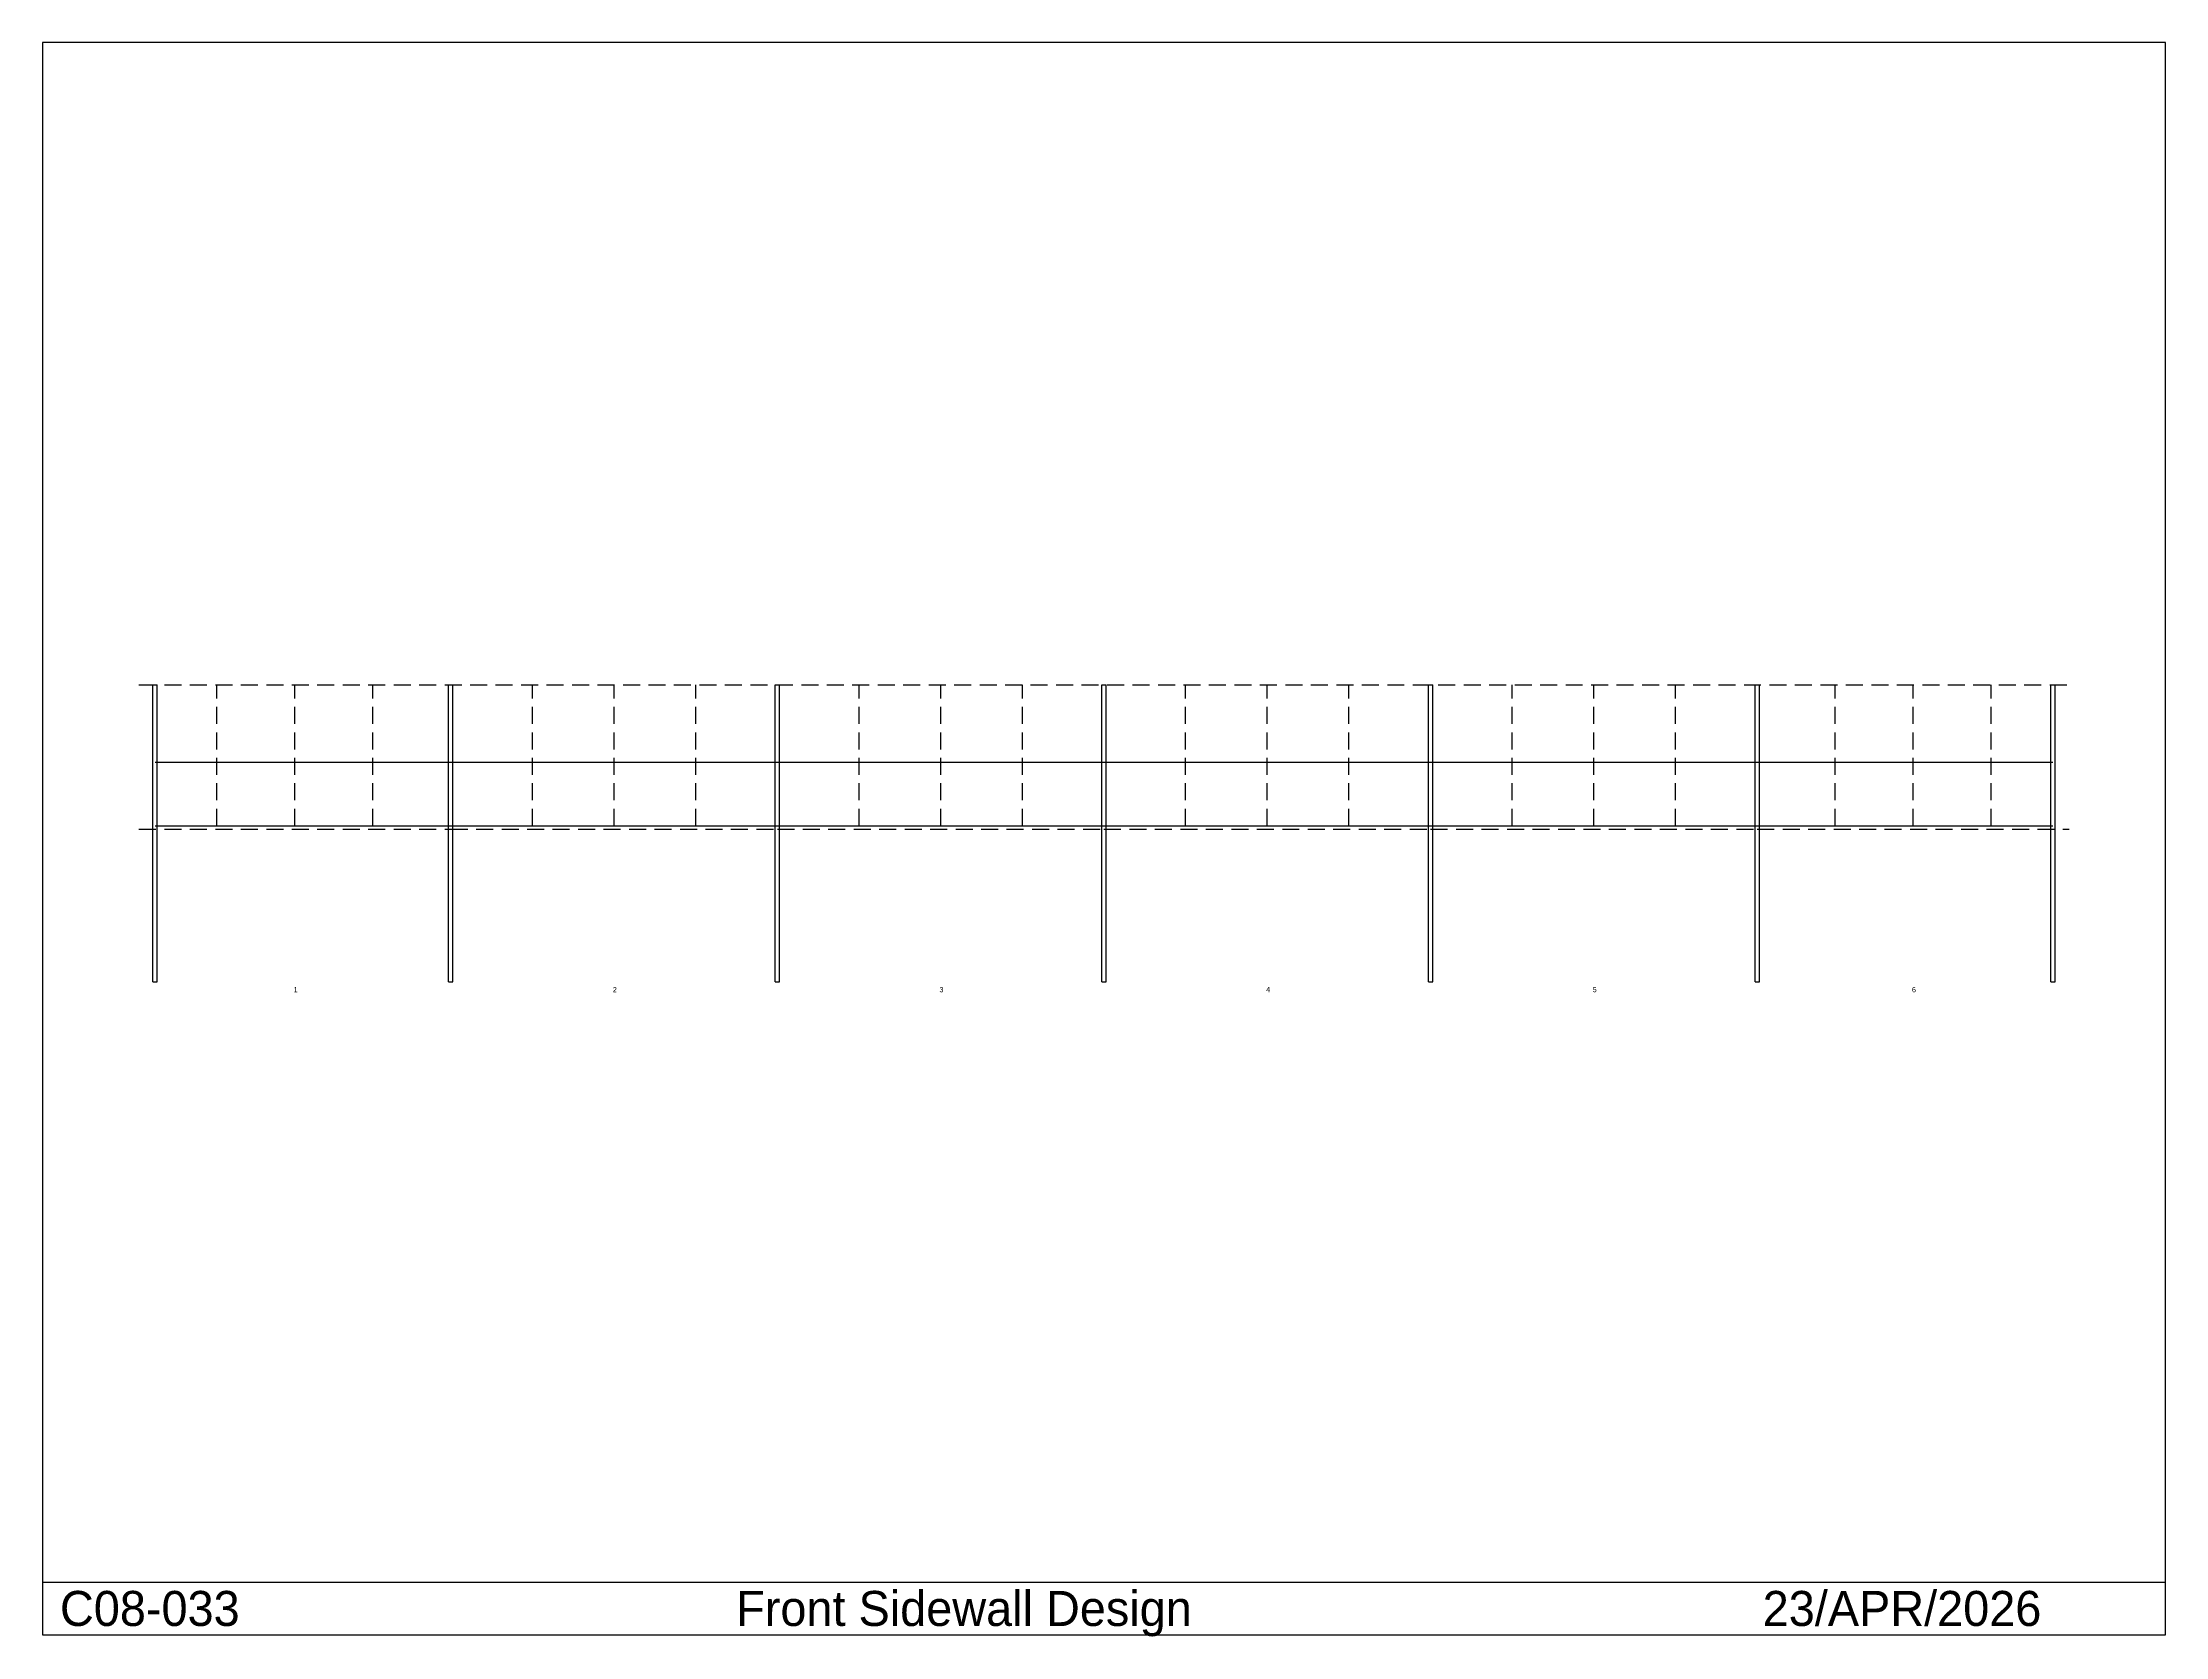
# Model space of a CAD drawing. Extents: x -2275 to 47775, y -15433 to 22147.
import ezdxf

# ---------------------------------------------------------------- set-up
doc = ezdxf.new("R2010")
doc.units = 0
doc.linetypes.add('CONTIN', pattern=[0])
doc.linetypes.add('DASHED', pattern=[600.6, 400.4, -200.2])
doc.layers.get('0').update_dxf_attribs({"linetype": 'CONTIN'})
for name, color, linetype in [('2', 7, 'CONTIN'), ('21', 7, 'CONTIN'), ('4', 5, 'CONTIN'), ('6', 5, 'DASHED'), ('8', 5, 'DASHED')]:
    doc.layers.add(name, color=color, linetype=linetype)

msp = doc.modelspace()

# ---------------------------------------------------------------- linework, layer by layer
for p, q in [((47775, 22146.828), (-2275, 22146.828)), ((-2275, 22146.828), (-2275, -15390.669)), ((47775, -15390.669), (47775, 22146.828)), ((-2275, -14151.932), (47775, -14151.932)), ((-2275, -15390.669), (47775, -15390.669))]:
    msp.add_line(p, q)
at = {"layer": '2'}
for p, q in [((380, 5180), (7350, 5180)), ((7350, 5180), (15049.999, 5180)), ((15049.999, 5180), (22749.998, 5180)), ((22749.998, 5180), (30449.998, 5180)), ((30449.998, 5180), (38149.996, 5180)), ((38149.996, 5180), (45120.004, 5180)), ((380, 3680), (7350, 3680)), ((7350, 3680), (15049.999, 3680)), ((15049.999, 3680), (22749.998, 3680)), ((22749.998, 3680), (30449.998, 3680)), ((30449.998, 3680), (38149.996, 3680)), ((38149.996, 3680), (45120.004, 3680))]:
    msp.add_line(p, q, dxfattribs=at)
at = {"layer": '4'}
for p, q in [((329.2, 0), (329.2, 7000)), ((329.2, 7000), (430.8, 7000)), ((430.8, 0), (430.8, 7000)), ((7299.2, 0), (7299.2, 7000)), ((7299.2, 7000), (7400.8, 7000)), ((7400.8, 0), (7400.8, 7000)), ((14999.199, 0), (14999.199, 7000)), ((14999.199, 7000), (15100.8, 7000)), ((15100.8, 0), (15100.8, 7000)), ((22699.199, 0), (22699.199, 7000)), ((22699.199, 7000), (22800.799, 7000)), ((22800.799, 0), (22800.799, 7000)), ((30399.199, 0), (30399.199, 7000)), ((30399.199, 7000), (30500.797, 7000)), ((30500.797, 0), (30500.797, 7000)), ((38099.199, 0), (38099.199, 7000)), ((38099.199, 7000), (38200.797, 7000)), ((38200.797, 0), (38200.797, 7000)), ((45069.199, 0), (45069.199, 7000)), ((45069.199, 7000), (45170.805, 7000)), ((45170.805, 0), (45170.805, 7000)), ((329.2, 0), (430.8, 0)), ((7299.2, 0), (7400.8, 0)), ((14999.199, 0), (15100.8, 0)), ((22699.199, 0), (22800.799, 0)), ((30399.199, 0), (30500.797, 0)), ((38099.199, 0), (38200.797, 0)), ((45069.199, 0), (45170.805, 0))]:
    msp.add_line(p, q, dxfattribs=at)
at = {"layer": '6'}
for p, q in [((1837.5, 3680), (1837.5, 7000)), ((3675, 3680), (3675, 7000)), ((5512.5, 3680), (5512.5, 7000)), ((9275, 3680), (9275, 7000)), ((11200, 3680), (11200, 7000)), ((13124.999, 3680), (13124.999, 7000)), ((16975, 3680), (16975, 7000)), ((18900, 3680), (18900, 7000)), ((20824.998, 3680), (20824.998, 7000)), ((24675, 3680), (24675, 7000)), ((26599.998, 3680), (26599.998, 7000)), ((28524.998, 3680), (28524.998, 7000)), ((32375, 3680), (32375, 7000)), ((34299.996, 3680), (34299.996, 7000)), ((36224.996, 3680), (36224.996, 7000)), ((39987.496, 3680), (39987.496, 7000)), ((41825, 3680), (41825, 7000)), ((43662.496, 3680), (43662.496, 7000))]:
    msp.add_line(p, q, dxfattribs=at)
at = {"layer": '8'}
for p, q in [((0, 7000), (45499.996, 7000)), ((0, 3600), (7350, 3600)), ((7350, 3600), (15049.999, 3600)), ((15049.999, 3600), (22749.998, 3600)), ((22749.998, 3600), (30449.998, 3600)), ((30449.998, 3600), (38149.996, 3600)), ((38149.996, 3600), (45499.996, 3600))]:
    msp.add_line(p, q, dxfattribs=at)

# ---------------------------------------------------------------- texts
for s, p in [('C08-033', (-1862.088, -15184.213)), ('Front Sidewall Design', (14078.837, -15184.213)), ('23/APR/2026', (38278.012, -15184.213))]:
    msp.add_text(s, height=825.825).set_placement(p)
at = {"layer": '21'}
for s, p in [('  1', (3553.08, -243.84)), ('  2', (11078.079, -243.84)), ('  3', (18778.078, -243.84)), ('  4', (26478.078, -243.84)), ('  5', (34178.078, -243.84)), ('  6', (41703.082, -243.84))]:
    msp.add_text(s, height=121.92, dxfattribs=at).set_placement(p)

doc.saveas('drawing.dxf')
